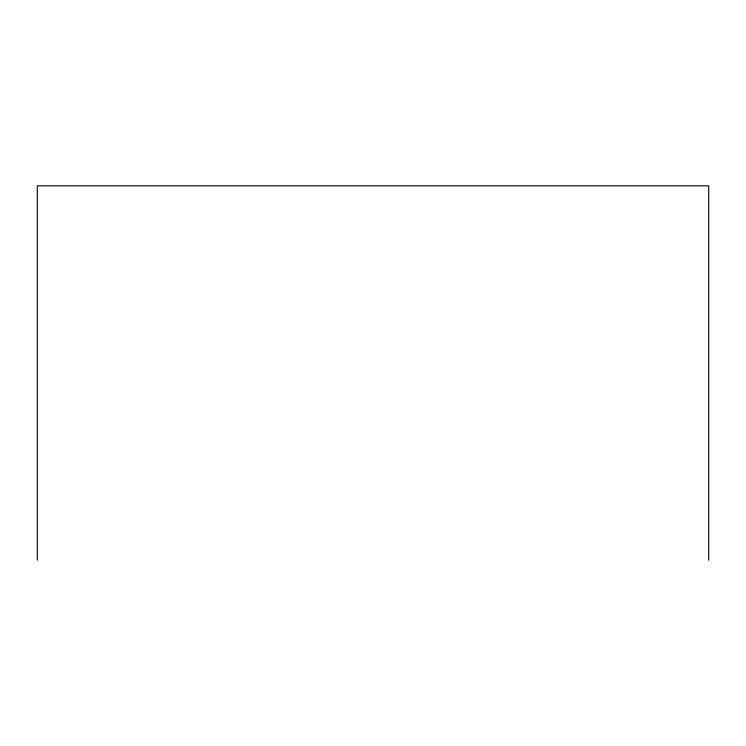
<?xml version="1.0" encoding="UTF-8"?>
<svg xmlns="http://www.w3.org/2000/svg" width="746" height="746" viewBox="0 0 746 746"><rect width="100%" height="100%" fill="white"/><g stroke="black" fill="none" stroke-linecap="round" stroke-linejoin="round"><path stroke-width="1.12" d="M708.7 560.19L708.7 185.81L37.3 185.81L37.3 560.19"/></g></svg>
